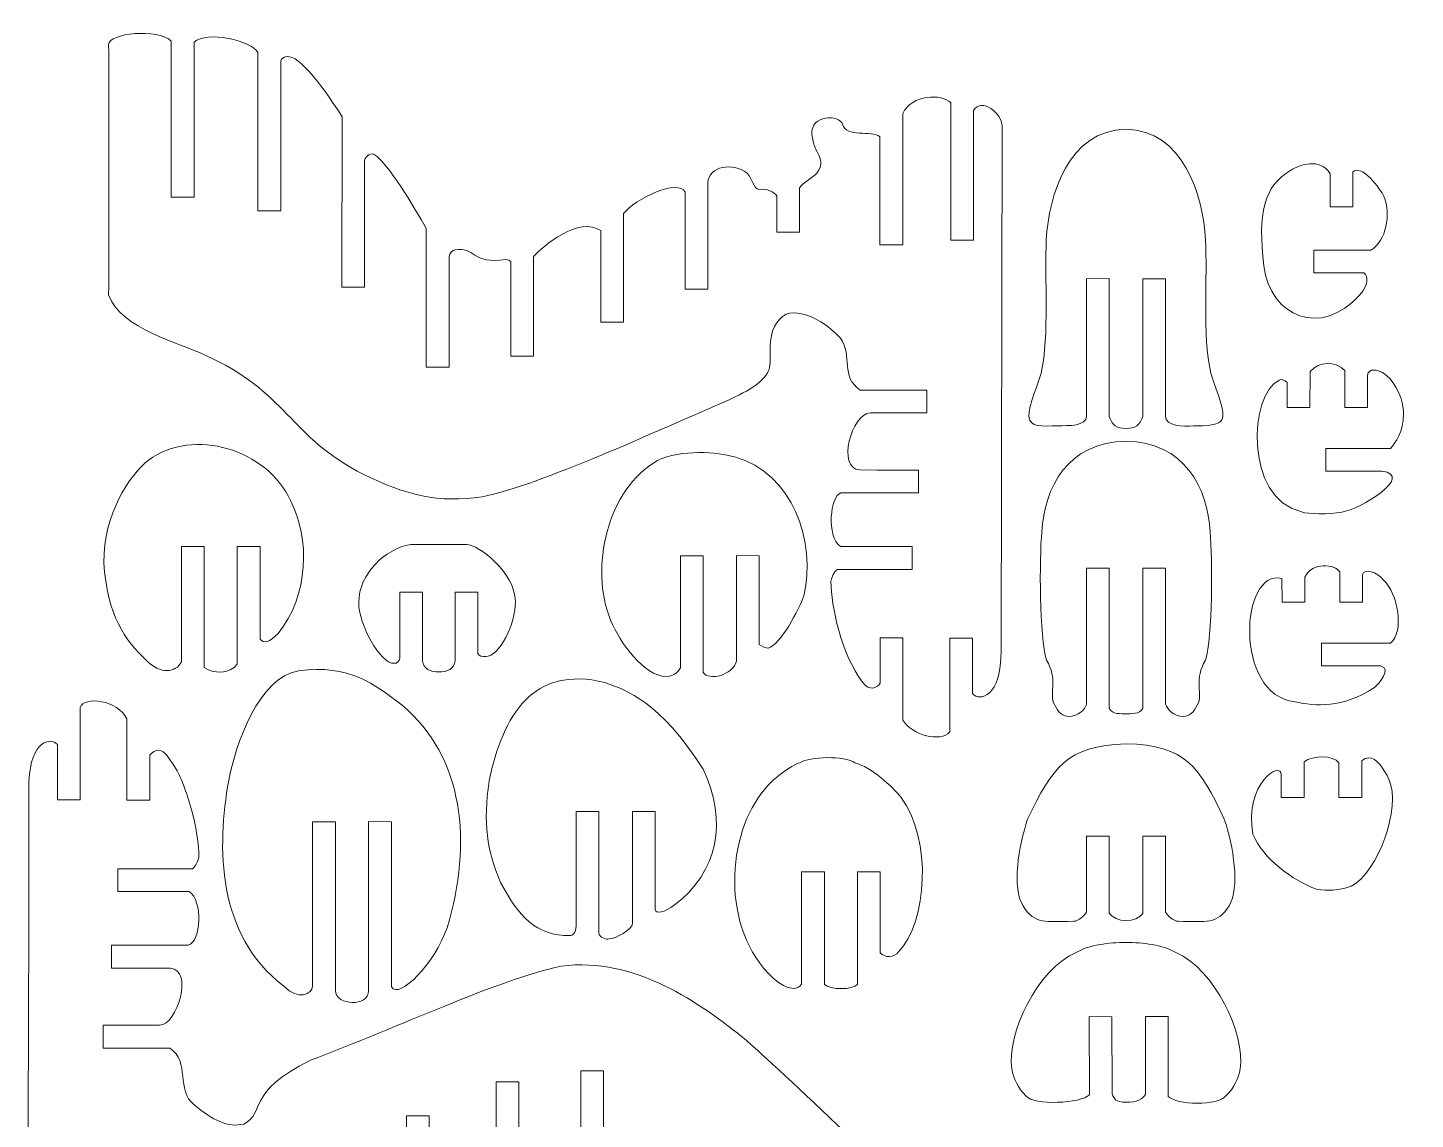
# Model space of a CAD drawing. Header units: centimetres. Extents: x -92 to 91, y -141 to 142.
# Drawn here: x -92.4 to 90.5, y -2 to 141.8 of the extents above; entities that cross this region are included whole.
import ezdxf

# ---------------------------------------------------------------- set-up
doc = ezdxf.new("R2010")
doc.units = ezdxf.units.CM
doc.header["$MEASUREMENT"] = 0
doc.layers.add('Livello 1', color=7, linetype='Continuous')

msp = doc.modelspace()

# ---------------------------------------------------------------- linework, layer by layer
at = {"layer": 'Livello 1', "color": 250, "lineweight": 20}
for points, knots in [([(-59.02, 137.48), (-58.75, 138.05), (-58.21, 138.23), (-57.14, 137.74), (-57.14, 137.74), (-54.85, 136.18), (-52.38, 132.28), (-50.91, 130.1), (-50.91, 130.1), (-50.91, 130.1), (-50.96, 107.63), (-50.96, 107.63), (-50.96, 107.63), (-50.96, 107.63), (-47.96, 107.63), (-47.96, 107.63), (-47.96, 107.63), (-47.96, 107.63), (-47.96, 124.31), (-47.96, 124.31), (-47.96, 124.31), (-47.91, 125.07), (-46.92, 125.35), (-46.7, 125.1), (-46.7, 125.1), (-44.83, 123.98), (-41.5, 118.24), (-39.84, 115.36), (-39.84, 115.36), (-39.84, 115.36), (-39.84, 97.1), (-39.84, 97.1), (-39.84, 97.1), (-39.04, 97.1), (-37.89, 97.1), (-36.83, 97.1), (-36.83, 97.1), (-36.83, 101.97), (-36.83, 106.83), (-36.83, 111.7), (-36.83, 111.7), (-36.71, 112.1), (-36.45, 112.53), (-36.01, 112.54), (-36.01, 112.54), (-33.45, 113.06), (-33.87, 110.59), (-29.38, 111.28), (-29.38, 111.28), (-29.07, 111.27), (-28.85, 111.15), (-28.69, 110.99), (-28.69, 110.99), (-28.69, 110.99), (-28.69, 98.56), (-28.69, 98.56), (-28.69, 98.56), (-28.69, 98.56), (-25.69, 98.56), (-25.69, 98.56), (-25.69, 98.56), (-25.69, 98.56), (-25.69, 111.69), (-25.69, 111.69), (-25.69, 111.69), (-24.52, 113.01), (-19.66, 117.07), (-16.84, 115.09), (-16.84, 115.09), (-16.84, 115.09), (-16.84, 103.04), (-16.84, 103.04), (-16.84, 103.04), (-15.83, 103.04), (-14.82, 103.04), (-13.84, 103.04), (-13.84, 103.04), (-13.84, 103.04), (-13.84, 117.33), (-13.84, 117.33), (-13.84, 117.33), (-12.32, 119.36), (-6.52, 121.97), (-5.74, 120.17), (-5.74, 120.17), (-5.74, 120.17), (-5.74, 107.38), (-5.74, 107.38), (-5.74, 107.38), (-5.74, 107.38), (-5.54, 107.38), (-5.54, 107.38), (-5.54, 107.38), (-5.54, 107.38), (-5.54, 107.37), (-5.54, 107.37), (-5.54, 107.37), (-5.54, 107.37), (-2.74, 107.37), (-2.74, 107.37), (-2.74, 107.37), (-2.74, 112.04), (-2.74, 116.71), (-2.74, 121.39), (-2.74, 121.39), (-2.55, 123.6), (0.48, 124.13), (2.46, 122.68), (2.46, 122.68), (3.07, 122.07), (3.32, 120.57), (4.03, 120.52), (4.03, 120.52), (5.03, 120.64), (6.07, 120.26), (6.36, 119.61), (6.36, 119.61), (6.36, 119.61), (6.36, 114.88), (6.36, 114.88), (6.36, 114.88), (6.36, 114.88), (9.36, 114.88), (9.36, 114.88), (9.36, 114.88), (9.36, 114.88), (9.36, 120.72), (9.36, 120.72), (9.36, 120.72), (9.76, 121.41), (11.31, 122.26), (11.63, 122.65), (11.63, 122.65), (13.06, 124.57), (11.21, 125.11), (10.99, 127.77), (10.99, 127.77), (10.78, 130.4), (14.61, 130.42), (15.03, 129.1), (15.03, 129.1), (15.5, 127.3), (18.85, 128.35), (19.95, 127.46), (19.95, 127.46), (19.95, 127.46), (19.95, 113.23), (19.95, 113.23), (19.95, 113.23), (19.95, 113.23), (22.95, 113.23), (22.95, 113.23), (22.95, 113.23), (22.95, 113.23), (22.95, 130.52), (22.95, 130.52), (22.95, 130.52), (24.16, 133.07), (28.13, 133.13), (29.29, 131.95), (29.29, 131.95), (29.29, 131.95), (29.29, 113.82), (29.29, 113.82), (29.29, 113.82), (29.29, 113.82), (32.29, 113.82), (32.29, 113.82), (32.29, 113.82), (32.29, 113.82), (32.29, 130.93), (32.29, 130.93), (32.29, 130.93), (33.35, 132.72), (36.05, 130.49), (36.06, 128.87), (36.06, 128.87), (36.06, 128.87), (35.91, 59.78), (35.91, 59.78), (35.91, 59.78), (35.97, 53.6), (33.07, 53.01), (32.15, 54.09), (32.15, 54.09), (32.15, 54.09), (32.15, 61.38), (32.15, 61.38), (32.15, 61.38), (31.15, 61.38), (30.15, 61.38), (29.15, 61.38), (29.15, 61.38), (29.15, 61.38), (29.15, 49.04), (29.15, 49.04), (29.15, 49.04), (27.93, 47.65), (24.21, 48.58), (22.98, 50.6), (22.98, 50.6), (22.98, 50.6), (22.98, 61.44), (22.98, 61.44), (22.98, 61.44), (22.98, 61.44), (19.98, 61.44), (19.98, 61.44), (19.98, 61.44), (19.98, 61.44), (19.98, 55.45), (19.98, 55.45), (19.98, 55.45), (19.52, 54.82), (18.62, 54.33), (17.65, 55.62), (17.65, 55.62), (14.87, 59.23), (13.5, 65.69), (13.5, 68.85), (13.5, 68.85), (13.51, 69.25), (13.86, 70.12), (14.35, 70.46), (14.35, 70.46), (14.35, 70.46), (24.19, 70.46), (24.19, 70.46), (24.19, 70.46), (24.19, 70.46), (24.19, 73.46), (24.19, 73.46), (24.19, 73.46), (24.19, 73.46), (14.77, 73.46), (14.77, 73.46), (14.77, 73.46), (12.83, 74.79), (13.42, 80.18), (14.82, 80.55), (14.82, 80.55), (14.82, 80.55), (25.02, 80.55), (25.02, 80.55), (25.02, 80.55), (25.02, 80.55), (25.02, 83.55), (25.02, 83.55), (25.02, 83.55), (25.02, 83.55), (19.57, 83.55), (19.57, 83.55), (19.57, 83.55), (19.57, 83.55), (17.3, 83.57), (17.3, 83.57), (17.3, 83.57), (14.19, 83.71), (16.22, 91), (18.69, 91.09), (18.69, 91.09), (18.69, 91.09), (26.13, 91.09), (26.13, 91.09), (26.13, 91.09), (26.13, 91.09), (26.13, 94.09), (26.13, 94.09), (26.13, 94.09), (26.13, 94.09), (17.35, 94.09), (17.35, 94.09), (17.35, 94.09), (14.66, 95.88), (16.44, 98.57), (14.74, 100.91), (14.74, 100.91), (13.53, 102.35), (10.19, 104.88), (7.58, 104.1), (7.58, 104.1), (4.63, 102.34), (5.79, 98.47), (5.42, 97.44), (5.42, 97.44), (5.43, 95.4), (2.44, 93.91), (0.06, 92.8), (0.06, 92.8), (-9.4, 88.73), (-24.84, 81.55), (-32.48, 80.03), (-32.48, 80.03), (-38.16, 79.14), (-42.62, 80.26), (-48.07, 82.96), (-48.07, 82.96), (-57.83, 87.79), (-58.2, 94), (-69.12, 98.72), (-69.12, 98.72), (-72.09, 100.26), (-80.14, 102.08), (-81.7, 106.61), (-81.7, 106.61), (-81.7, 118.05), (-81.63, 128.19), (-81.7, 139.63), (-81.7, 139.63), (-81.73, 141.08), (-75.21, 141.82), (-73.45, 140.04), (-73.45, 140.04), (-73.45, 140.04), (-73.45, 119.5), (-73.45, 119.5), (-73.45, 119.5), (-72.45, 119.5), (-71.45, 119.5), (-70.44, 119.5), (-70.44, 119.5), (-70.44, 119.5), (-70.44, 139.91), (-70.44, 139.91), (-70.44, 139.91), (-68.73, 141.49), (-62.91, 140.1), (-62.02, 138.58), (-62.02, 138.58), (-62.02, 138.58), (-62.02, 117.71), (-62.02, 117.71), (-62.02, 117.71), (-62.02, 117.71), (-59.02, 117.71), (-59.02, 117.71), (-59.02, 117.71), (-59.02, 117.71), (-59.02, 137.48), (-59.02, 137.48)], [0, 0, 0, 0, 0.011765, 0.011765, 0.011765, 0.011765, 0.023529, 0.023529, 0.023529, 0.023529, 0.035294, 0.035294, 0.035294, 0.035294, 0.047059, 0.047059, 0.047059, 0.047059, 0.058824, 0.058824, 0.058824, 0.058824, 0.070588, 0.070588, 0.070588, 0.070588, 0.082353, 0.082353, 0.082353, 0.082353, 0.094118, 0.094118, 0.094118, 0.094118, 0.105882, 0.105882, 0.105882, 0.105882, 0.117647, 0.117647, 0.117647, 0.117647, 0.129412, 0.129412, 0.129412, 0.129412, 0.141176, 0.141176, 0.141176, 0.141176, 0.152941, 0.152941, 0.152941, 0.152941, 0.164706, 0.164706, 0.164706, 0.164706, 0.176471, 0.176471, 0.176471, 0.176471, 0.188235, 0.188235, 0.188235, 0.188235, 0.2, 0.2, 0.2, 0.2, 0.211765, 0.211765, 0.211765, 0.211765, 0.223529, 0.223529, 0.223529, 0.223529, 0.235294, 0.235294, 0.235294, 0.235294, 0.247059, 0.247059, 0.247059, 0.247059, 0.258824, 0.258824, 0.258824, 0.258824, 0.270588, 0.270588, 0.270588, 0.270588, 0.282353, 0.282353, 0.282353, 0.282353, 0.294118, 0.294118, 0.294118, 0.294118, 0.305882, 0.305882, 0.305882, 0.305882, 0.317647, 0.317647, 0.317647, 0.317647, 0.329412, 0.329412, 0.329412, 0.329412, 0.341176, 0.341176, 0.341176, 0.341176, 0.352941, 0.352941, 0.352941, 0.352941, 0.364706, 0.364706, 0.364706, 0.364706, 0.376471, 0.376471, 0.376471, 0.376471, 0.388235, 0.388235, 0.388235, 0.388235, 0.4, 0.4, 0.4, 0.4, 0.411765, 0.411765, 0.411765, 0.411765, 0.423529, 0.423529, 0.423529, 0.423529, 0.435294, 0.435294, 0.435294, 0.435294, 0.447059, 0.447059, 0.447059, 0.447059, 0.458824, 0.458824, 0.458824, 0.458824, 0.470588, 0.470588, 0.470588, 0.470588, 0.482353, 0.482353, 0.482353, 0.482353, 0.494118, 0.494118, 0.494118, 0.494118, 0.505882, 0.505882, 0.505882, 0.505882, 0.517647, 0.517647, 0.517647, 0.517647, 0.529412, 0.529412, 0.529412, 0.529412, 0.541176, 0.541176, 0.541176, 0.541176, 0.552941, 0.552941, 0.552941, 0.552941, 0.564706, 0.564706, 0.564706, 0.564706, 0.576471, 0.576471, 0.576471, 0.576471, 0.588235, 0.588235, 0.588235, 0.588235, 0.6, 0.6, 0.6, 0.6, 0.611765, 0.611765, 0.611765, 0.611765, 0.623529, 0.623529, 0.623529, 0.623529, 0.635294, 0.635294, 0.635294, 0.635294, 0.647059, 0.647059, 0.647059, 0.647059, 0.658824, 0.658824, 0.658824, 0.658824, 0.670588, 0.670588, 0.670588, 0.670588, 0.682353, 0.682353, 0.682353, 0.682353, 0.694118, 0.694118, 0.694118, 0.694118, 0.705882, 0.705882, 0.705882, 0.705882, 0.717647, 0.717647, 0.717647, 0.717647, 0.729412, 0.729412, 0.729412, 0.729412, 0.741176, 0.741176, 0.741176, 0.741176, 0.752941, 0.752941, 0.752941, 0.752941, 0.764706, 0.764706, 0.764706, 0.764706, 0.776471, 0.776471, 0.776471, 0.776471, 0.788235, 0.788235, 0.788235, 0.788235, 0.8, 0.8, 0.8, 0.8, 0.811765, 0.811765, 0.811765, 0.811765, 0.823529, 0.823529, 0.823529, 0.823529, 0.835294, 0.835294, 0.835294, 0.835294, 0.847059, 0.847059, 0.847059, 0.847059, 0.858824, 0.858824, 0.858824, 0.858824, 0.870588, 0.870588, 0.870588, 0.870588, 0.882353, 0.882353, 0.882353, 0.882353, 0.894118, 0.894118, 0.894118, 0.894118, 0.905882, 0.905882, 0.905882, 0.905882, 0.917647, 0.917647, 0.917647, 0.917647, 0.929412, 0.929412, 0.929412, 0.929412, 0.941176, 0.941176, 0.941176, 0.941176, 0.952941, 0.952941, 0.952941, 0.952941, 0.964706, 0.964706, 0.964706, 0.964706, 0.976471, 0.976471, 0.976471, 0.976471, 0.988235, 0.988235, 0.988235, 0.988235, 1, 1, 1, 1]), ([(52.37, 128.45), (59.88, 128.33), (62.57, 119.78), (62.86, 113.88), (62.86, 113.88), (63.14, 109.09), (62.42, 101.28), (63.56, 96.31), (63.56, 96.31), (63.85, 95.13), (65.34, 91.86), (65.15, 90.62), (65.15, 90.62), (65, 89.98), (65.01, 89.37), (61.3, 89.35), (61.3, 89.35), (59.93, 89.25), (57.59, 89.34), (57.59, 90.64), (57.59, 90.64), (57.59, 90.64), (57.59, 108.75), (57.59, 108.75), (57.59, 108.75), (57.59, 108.75), (54.58, 108.76), (54.58, 108.76), (54.58, 108.76), (54.58, 108.76), (54.58, 90.58), (54.58, 90.58), (54.58, 90.58), (54.24, 89.46), (53.55, 88.99), (52.37, 89.04), (52.37, 89.04), (51.2, 88.99), (50.52, 89.46), (50.18, 90.58), (50.18, 90.58), (50.18, 90.58), (50.18, 108.77), (50.18, 108.77), (50.18, 108.77), (50.18, 108.77), (47.19, 108.75), (47.19, 108.75), (47.19, 108.75), (47.19, 108.75), (47.19, 90.64), (47.19, 90.64), (47.19, 90.64), (47.19, 89.34), (44.79, 89.37), (43.44, 89.39), (43.44, 89.39), (41.23, 89.33), (39.69, 89.13), (39.59, 90.62), (39.59, 90.62), (39.52, 91.97), (40.9, 95.13), (41.19, 96.31), (41.19, 96.31), (42.33, 101.28), (41.61, 109.09), (41.88, 113.88), (41.88, 113.88), (42.18, 119.78), (44.86, 128.33), (52.37, 128.45)], [0, 0, 0, 0, 0.055556, 0.055556, 0.055556, 0.055556, 0.111111, 0.111111, 0.111111, 0.111111, 0.166667, 0.166667, 0.166667, 0.166667, 0.222222, 0.222222, 0.222222, 0.222222, 0.277778, 0.277778, 0.277778, 0.277778, 0.333333, 0.333333, 0.333333, 0.333333, 0.388889, 0.388889, 0.388889, 0.388889, 0.444444, 0.444444, 0.444444, 0.444444, 0.5, 0.5, 0.5, 0.5, 0.555556, 0.555556, 0.555556, 0.555556, 0.611111, 0.611111, 0.611111, 0.611111, 0.666667, 0.666667, 0.666667, 0.666667, 0.722222, 0.722222, 0.722222, 0.722222, 0.777778, 0.777778, 0.777778, 0.777778, 0.833333, 0.833333, 0.833333, 0.833333, 0.888889, 0.888889, 0.888889, 0.888889, 0.944444, 0.944444, 0.944444, 0.944444, 1, 1, 1, 1]), ([(74.11, 123.04), (70.5, 120.93), (69.76, 117.37), (70.54, 110.46), (70.54, 110.46), (71.43, 103.7), (78.08, 100.89), (83.21, 106.65), (83.21, 106.65), (84.38, 107.95), (84.32, 109.02), (83.74, 109.51), (83.74, 109.51), (83.74, 109.51), (77.13, 109.51), (77.13, 109.51), (77.13, 109.51), (77.13, 109.51), (77.13, 112.51), (77.13, 112.51), (77.13, 112.51), (77.13, 112.51), (84.67, 112.51), (84.67, 112.51), (84.67, 112.51), (86.72, 113.81), (87.3, 117.19), (86.38, 119.61), (86.38, 119.61), (85.98, 120.5), (83.36, 124.03), (82.29, 122.78), (82.29, 122.78), (82.29, 122.78), (82.29, 118.24), (82.29, 118.24), (82.29, 118.24), (82.29, 118.24), (79.29, 118.24), (79.29, 118.24), (79.29, 118.24), (79.29, 118.24), (79.29, 122.58), (79.29, 122.58), (79.29, 122.58), (77.94, 124.76), (75.27, 123.77), (74.11, 123.04)], [0, 0, 0, 0, 0.083333, 0.083333, 0.083333, 0.083333, 0.166667, 0.166667, 0.166667, 0.166667, 0.25, 0.25, 0.25, 0.25, 0.333333, 0.333333, 0.333333, 0.333333, 0.416667, 0.416667, 0.416667, 0.416667, 0.5, 0.5, 0.5, 0.5, 0.583333, 0.583333, 0.583333, 0.583333, 0.666667, 0.666667, 0.666667, 0.666667, 0.75, 0.75, 0.75, 0.75, 0.833333, 0.833333, 0.833333, 0.833333, 0.916667, 0.916667, 0.916667, 0.916667, 1, 1, 1, 1]), ([(76.65, 96.52), (76.65, 96.52), (76.63, 91.78), (76.63, 91.78), (76.63, 91.78), (75.56, 91.78), (74.61, 91.78), (73.63, 91.78), (73.63, 91.78), (73.63, 91.78), (73.63, 95.06), (73.63, 95.06), (73.63, 95.06), (73.28, 95.4), (72.85, 95.63), (72.55, 95.38), (72.55, 95.38), (68.68, 93.64), (67.83, 79.93), (75.52, 78.02), (75.52, 78.02), (76.46, 77.76), (79.05, 77.62), (80.82, 78.01), (80.82, 78.01), (83.19, 78.31), (90.51, 82.82), (86.11, 83.4), (86.11, 83.4), (86.11, 83.4), (78.72, 83.4), (78.72, 83.4), (78.72, 83.4), (78.72, 83.4), (78.72, 86.4), (78.72, 86.4), (78.72, 86.4), (78.72, 86.4), (87.23, 86.4), (87.23, 86.4), (87.23, 86.4), (87.9, 87.1), (88.97, 88.61), (88.97, 90.94), (88.97, 90.94), (88.97, 93.44), (87.01, 96.83), (84.99, 96.7), (84.99, 96.7), (84.71, 96.83), (84.23, 96.44), (84.23, 96.06), (84.23, 96.06), (84.23, 96.06), (84.23, 91.78), (84.23, 91.78), (84.23, 91.78), (84.23, 91.78), (81.23, 91.78), (81.23, 91.78), (81.23, 91.78), (81.23, 91.78), (81.23, 96.65), (81.23, 96.65), (81.23, 96.65), (80.05, 97.9), (77.81, 97.94), (76.65, 96.52)], [0, 0, 0, 0, 0.058824, 0.058824, 0.058824, 0.058824, 0.117647, 0.117647, 0.117647, 0.117647, 0.176471, 0.176471, 0.176471, 0.176471, 0.235294, 0.235294, 0.235294, 0.235294, 0.294118, 0.294118, 0.294118, 0.294118, 0.352941, 0.352941, 0.352941, 0.352941, 0.411765, 0.411765, 0.411765, 0.411765, 0.470588, 0.470588, 0.470588, 0.470588, 0.529412, 0.529412, 0.529412, 0.529412, 0.588235, 0.588235, 0.588235, 0.588235, 0.647059, 0.647059, 0.647059, 0.647059, 0.705882, 0.705882, 0.705882, 0.705882, 0.764706, 0.764706, 0.764706, 0.764706, 0.823529, 0.823529, 0.823529, 0.823529, 0.882353, 0.882353, 0.882353, 0.882353, 0.941176, 0.941176, 0.941176, 0.941176, 1, 1, 1, 1]), ([(-61.74, 61.25), (-61.23, 60.68), (-60.54, 60.79), (-59.36, 62.02), (-59.36, 62.02), (-55.33, 66.99), (-55.12, 74.57), (-57.75, 79.52), (-57.75, 79.52), (-60.81, 86.3), (-70.5, 89.2), (-76.43, 84.87), (-76.43, 84.87), (-78.98, 82.85), (-82.38, 77.73), (-82.33, 71.37), (-82.33, 71.37), (-81.95, 64.44), (-79.45, 60.95), (-76.81, 58.56), (-76.81, 58.56), (-74.81, 56.52), (-72.83, 56.86), (-72.12, 58.26), (-72.12, 58.26), (-72.12, 58.26), (-72.12, 73.47), (-72.12, 73.47), (-72.12, 73.47), (-72.12, 73.47), (-69.12, 73.47), (-69.12, 73.47), (-69.12, 73.47), (-69.12, 73.47), (-69.12, 57.54), (-69.12, 57.54), (-69.12, 57.54), (-67.97, 56.67), (-65.74, 56.65), (-64.75, 57.97), (-64.75, 57.97), (-64.75, 57.97), (-64.75, 73.48), (-64.75, 73.48), (-64.75, 73.48), (-64.75, 73.48), (-61.74, 73.46), (-61.74, 73.46), (-61.74, 73.46), (-61.74, 73.46), (-61.74, 61.25), (-61.74, 61.25)], [0, 0, 0, 0, 0.076923, 0.076923, 0.076923, 0.076923, 0.153846, 0.153846, 0.153846, 0.153846, 0.230769, 0.230769, 0.230769, 0.230769, 0.307692, 0.307692, 0.307692, 0.307692, 0.384615, 0.384615, 0.384615, 0.384615, 0.461538, 0.461538, 0.461538, 0.461538, 0.538462, 0.538462, 0.538462, 0.538462, 0.615385, 0.615385, 0.615385, 0.615385, 0.692308, 0.692308, 0.692308, 0.692308, 0.769231, 0.769231, 0.769231, 0.769231, 0.846154, 0.846154, 0.846154, 0.846154, 0.923077, 0.923077, 0.923077, 0.923077, 1, 1, 1, 1]), ([(-3.34, 56.87), (-2.66, 55.76), (0.55, 56.48), (1.04, 58.35), (1.04, 58.35), (1.04, 58.35), (1.04, 72.27), (1.04, 72.27), (1.04, 72.27), (1.04, 72.27), (4.05, 72.23), (4.05, 72.23), (4.05, 72.23), (4.05, 72.23), (4.05, 60.58), (4.05, 60.58), (4.05, 60.58), (4.4, 60.27), (4.95, 60.04), (5.23, 60.09), (5.23, 60.09), (6.78, 60.48), (9.31, 65.15), (9.92, 66.99), (9.92, 66.99), (11.56, 74.04), (8.52, 83.18), (0.77, 85.27), (0.77, 85.27), (-1.41, 85.93), (-6.25, 86.31), (-9.38, 84.8), (-9.38, 84.8), (-15.99, 81), (-18.38, 70.63), (-15.54, 63.77), (-15.54, 63.77), (-14.28, 60.71), (-11.14, 56.45), (-8.24, 56.31), (-8.24, 56.31), (-7.46, 56.4), (-6.71, 56.71), (-6.34, 57.5), (-6.34, 57.5), (-6.34, 57.5), (-6.34, 72.23), (-6.34, 72.23), (-6.34, 72.23), (-6.34, 72.23), (-3.34, 72.23), (-3.34, 72.23), (-3.34, 72.23), (-3.34, 72.23), (-3.34, 56.87), (-3.34, 56.87)], [0, 0, 0, 0, 0.071429, 0.071429, 0.071429, 0.071429, 0.142857, 0.142857, 0.142857, 0.142857, 0.214286, 0.214286, 0.214286, 0.214286, 0.285714, 0.285714, 0.285714, 0.285714, 0.357143, 0.357143, 0.357143, 0.357143, 0.428571, 0.428571, 0.428571, 0.428571, 0.5, 0.5, 0.5, 0.5, 0.571429, 0.571429, 0.571429, 0.571429, 0.642857, 0.642857, 0.642857, 0.642857, 0.714286, 0.714286, 0.714286, 0.714286, 0.785714, 0.785714, 0.785714, 0.785714, 0.857143, 0.857143, 0.857143, 0.857143, 0.928571, 0.928571, 0.928571, 0.928571, 1, 1, 1, 1]), ([(52.38, 87.31), (60, 87.34), (63.2, 81.14), (63.47, 75.38), (63.47, 75.38), (63.82, 71.93), (63.77, 61.47), (62.87, 58.51), (62.87, 58.51), (61.32, 55.91), (62.43, 54.5), (61.95, 52.88), (61.95, 52.88), (61.46, 51.99), (61.14, 51.2), (59.99, 51.09), (59.99, 51.09), (58.55, 51.1), (57.87, 52.07), (57.59, 52.7), (57.59, 52.7), (57.59, 52.7), (57.59, 70.6), (57.59, 70.6), (57.59, 70.6), (57.59, 70.6), (54.58, 70.61), (54.58, 70.61), (54.58, 70.61), (54.58, 70.61), (54.6, 52.17), (54.6, 52.17), (54.6, 52.17), (54.18, 51.32), (53.03, 51.46), (52.38, 51.44), (52.38, 51.44), (51.73, 51.46), (50.6, 51.3), (50.17, 52.15), (50.17, 52.15), (50.17, 52.15), (50.18, 70.62), (50.18, 70.62), (50.18, 70.62), (50.18, 70.62), (47.19, 70.6), (47.19, 70.6), (47.19, 70.6), (47.19, 70.6), (47.19, 52.65), (47.19, 52.65), (47.19, 52.65), (46.91, 52.02), (46.21, 51.1), (44.77, 51.09), (44.77, 51.09), (43.62, 51.2), (43.3, 51.99), (42.81, 52.88), (42.81, 52.88), (42.33, 54.5), (43.44, 55.91), (41.89, 58.51), (41.89, 58.51), (40.99, 61.47), (40.94, 71.93), (41.29, 75.38), (41.29, 75.38), (41.56, 81.14), (44.76, 87.34), (52.38, 87.31)], [0, 0, 0, 0, 0.055556, 0.055556, 0.055556, 0.055556, 0.111111, 0.111111, 0.111111, 0.111111, 0.166667, 0.166667, 0.166667, 0.166667, 0.222222, 0.222222, 0.222222, 0.222222, 0.277778, 0.277778, 0.277778, 0.277778, 0.333333, 0.333333, 0.333333, 0.333333, 0.388889, 0.388889, 0.388889, 0.388889, 0.444444, 0.444444, 0.444444, 0.444444, 0.5, 0.5, 0.5, 0.5, 0.555556, 0.555556, 0.555556, 0.555556, 0.611111, 0.611111, 0.611111, 0.611111, 0.666667, 0.666667, 0.666667, 0.666667, 0.722222, 0.722222, 0.722222, 0.722222, 0.777778, 0.777778, 0.777778, 0.777778, 0.833333, 0.833333, 0.833333, 0.833333, 0.888889, 0.888889, 0.888889, 0.888889, 0.944444, 0.944444, 0.944444, 0.944444, 1, 1, 1, 1]), ([(-38.18, 73.75), (-38.18, 73.75), (-41.87, 73.75), (-41.87, 73.75), (-41.87, 73.75), (-45.33, 73.17), (-48.7, 69.84), (-48.74, 66.12), (-48.74, 66.12), (-48.79, 63.24), (-45.87, 57.97), (-44.1, 58.08), (-44.1, 58.08), (-43.66, 58.05), (-43.44, 58.37), (-43.32, 58.78), (-43.32, 58.78), (-43.32, 58.78), (-43.32, 67.46), (-43.32, 67.46), (-43.32, 67.46), (-43.32, 67.46), (-40.32, 67.46), (-40.32, 67.46), (-40.32, 67.46), (-40.32, 67.46), (-40.32, 58.42), (-40.32, 58.42), (-40.32, 58.42), (-40.26, 57.34), (-39.29, 56.92), (-38.18, 56.94), (-38.18, 56.94), (-37.07, 56.92), (-36.1, 57.34), (-36.04, 58.42), (-36.04, 58.42), (-36.04, 58.42), (-36.04, 67.46), (-36.04, 67.46), (-36.04, 67.46), (-36.04, 67.46), (-33.04, 67.46), (-33.04, 67.46), (-33.04, 67.46), (-33.04, 67.46), (-33.04, 59.38), (-33.04, 59.38), (-33.04, 59.38), (-32.92, 58.98), (-32.44, 58.96), (-32, 58.99), (-32, 58.99), (-30.23, 58.88), (-28.05, 63.33), (-28.1, 66.21), (-28.1, 66.21), (-28.14, 70.14), (-33, 73.68), (-34.49, 73.75), (-34.49, 73.75), (-34.49, 73.75), (-38.18, 73.75), (-38.18, 73.75)], [0, 0, 0, 0, 0.0625, 0.0625, 0.0625, 0.0625, 0.125, 0.125, 0.125, 0.125, 0.1875, 0.1875, 0.1875, 0.1875, 0.25, 0.25, 0.25, 0.25, 0.3125, 0.3125, 0.3125, 0.3125, 0.375, 0.375, 0.375, 0.375, 0.4375, 0.4375, 0.4375, 0.4375, 0.5, 0.5, 0.5, 0.5, 0.5625, 0.5625, 0.5625, 0.5625, 0.625, 0.625, 0.625, 0.625, 0.6875, 0.6875, 0.6875, 0.6875, 0.75, 0.75, 0.75, 0.75, 0.8125, 0.8125, 0.8125, 0.8125, 0.875, 0.875, 0.875, 0.875, 0.9375, 0.9375, 0.9375, 0.9375, 1, 1, 1, 1]), ([(72.95, 66.16), (72.95, 66.16), (72.93, 69.25), (72.93, 69.25), (72.93, 69.25), (67.43, 70.66), (66.54, 53.95), (74.64, 53), (74.64, 53), (77.34, 52.45), (80.89, 52.08), (85.12, 54.91), (85.12, 54.91), (85.8, 55.44), (87.41, 57.35), (85.97, 57.74), (85.97, 57.74), (85.97, 57.74), (78.17, 57.74), (78.17, 57.74), (78.17, 57.74), (78.17, 57.74), (78.17, 60.74), (78.17, 60.74), (78.17, 60.74), (78.17, 60.74), (87.25, 60.74), (87.25, 60.74), (87.25, 60.74), (89.08, 62.2), (88.25, 67.38), (86.3, 69.02), (86.3, 69.02), (85.5, 70.17), (83.77, 70.62), (83.55, 69.8), (83.55, 69.8), (83.55, 69.8), (83.55, 66.16), (83.55, 66.16), (83.55, 66.16), (82.55, 66.16), (81.55, 66.16), (80.55, 66.16), (80.55, 66.16), (80.55, 66.16), (80.55, 70.12), (80.55, 70.12), (80.55, 70.12), (79.91, 71.13), (76.96, 71.51), (75.95, 69.43), (75.95, 69.43), (75.95, 69.43), (75.95, 66.16), (75.95, 66.16), (75.95, 66.16), (74.95, 66.16), (73.92, 66.16), (72.95, 66.16)], [0, 0, 0, 0, 0.066667, 0.066667, 0.066667, 0.066667, 0.133333, 0.133333, 0.133333, 0.133333, 0.2, 0.2, 0.2, 0.2, 0.266667, 0.266667, 0.266667, 0.266667, 0.333333, 0.333333, 0.333333, 0.333333, 0.4, 0.4, 0.4, 0.4, 0.466667, 0.466667, 0.466667, 0.466667, 0.533333, 0.533333, 0.533333, 0.533333, 0.6, 0.6, 0.6, 0.6, 0.666667, 0.666667, 0.666667, 0.666667, 0.733333, 0.733333, 0.733333, 0.733333, 0.8, 0.8, 0.8, 0.8, 0.866667, 0.866667, 0.866667, 0.866667, 0.933333, 0.933333, 0.933333, 0.933333, 1, 1, 1, 1]), ([(-47.45, 14.94), (-47.47, 12.8), (-51.75, 12.94), (-51.82, 14.97), (-51.82, 14.97), (-51.82, 14.97), (-51.82, 37.2), (-51.82, 37.2), (-51.82, 37.2), (-51.82, 37.2), (-54.82, 37.2), (-54.82, 37.2), (-54.82, 37.2), (-54.82, 37.2), (-54.82, 15.54), (-54.82, 15.54), (-54.82, 15.54), (-54.84, 14.51), (-56.7, 13.57), (-58.64, 15.57), (-58.64, 15.57), (-67.47, 22.31), (-67.45, 33.85), (-65.88, 42.64), (-65.88, 42.64), (-64.94, 47.5), (-61.95, 56.2), (-56.67, 57.1), (-56.67, 57.1), (-49.91, 57.98), (-46.74, 55.37), (-43.01, 52.55), (-43.01, 52.55), (-34.9, 45.73), (-33.7, 34.49), (-37.1, 23.25), (-37.1, 23.25), (-38.65, 18.59), (-43.44, 13.7), (-44.43, 15.46), (-44.43, 15.46), (-44.43, 15.46), (-44.43, 37.21), (-44.43, 37.21), (-44.43, 37.21), (-44.43, 37.21), (-47.45, 37.22), (-47.45, 37.22), (-47.45, 37.22), (-47.45, 37.22), (-47.45, 14.94), (-47.45, 14.94)], [0, 0, 0, 0, 0.076923, 0.076923, 0.076923, 0.076923, 0.153846, 0.153846, 0.153846, 0.153846, 0.230769, 0.230769, 0.230769, 0.230769, 0.307692, 0.307692, 0.307692, 0.307692, 0.384615, 0.384615, 0.384615, 0.384615, 0.461538, 0.461538, 0.461538, 0.461538, 0.538462, 0.538462, 0.538462, 0.538462, 0.615385, 0.615385, 0.615385, 0.615385, 0.692308, 0.692308, 0.692308, 0.692308, 0.769231, 0.769231, 0.769231, 0.769231, 0.846154, 0.846154, 0.846154, 0.846154, 0.923077, 0.923077, 0.923077, 0.923077, 1, 1, 1, 1]), ([(-12.67, 23.79), (-12.66, 23.11), (-14.94, 21.72), (-15.74, 21.76), (-15.74, 21.76), (-16.07, 21.65), (-17.09, 21.97), (-17.09, 22.54), (-17.09, 22.54), (-17.09, 22.54), (-17.09, 38.57), (-17.09, 38.57), (-17.09, 38.57), (-17.09, 38.57), (-20.09, 38.57), (-20.09, 38.57), (-20.09, 38.57), (-20.09, 38.57), (-20.09, 23.43), (-20.09, 23.43), (-20.09, 23.43), (-20.09, 22.56), (-20.63, 22.21), (-20.87, 22.2), (-20.87, 22.2), (-25.41, 22.2), (-27.65, 24.72), (-30.04, 29.19), (-30.04, 29.19), (-31.87, 33.55), (-32.37, 36.94), (-31.55, 42.6), (-31.55, 42.6), (-29.7, 51.31), (-25.82, 57.85), (-16.3, 55.56), (-16.3, 55.56), (-13.39, 54.48), (-9.14, 53.16), (-3.34, 44.13), (-3.34, 44.13), (-0.12, 37.23), (-1.38, 30.55), (-7.15, 26.21), (-7.15, 26.21), (-8.41, 25.28), (-9.66, 24.98), (-9.66, 25.65), (-9.66, 25.65), (-9.66, 25.65), (-9.66, 38.57), (-9.66, 38.57), (-9.66, 38.57), (-9.66, 38.57), (-12.66, 38.57), (-12.66, 38.57), (-12.66, 38.57), (-12.66, 38.57), (-12.66, 26.6), (-12.66, 26.6), (-12.66, 26.6), (-12.67, 25.66), (-12.67, 24.72), (-12.67, 23.79)], [0, 0, 0, 0, 0.0625, 0.0625, 0.0625, 0.0625, 0.125, 0.125, 0.125, 0.125, 0.1875, 0.1875, 0.1875, 0.1875, 0.25, 0.25, 0.25, 0.25, 0.3125, 0.3125, 0.3125, 0.3125, 0.375, 0.375, 0.375, 0.375, 0.4375, 0.4375, 0.4375, 0.4375, 0.5, 0.5, 0.5, 0.5, 0.5625, 0.5625, 0.5625, 0.5625, 0.625, 0.625, 0.625, 0.625, 0.6875, 0.6875, 0.6875, 0.6875, 0.75, 0.75, 0.75, 0.75, 0.8125, 0.8125, 0.8125, 0.8125, 0.875, 0.875, 0.875, 0.875, 0.9375, 0.9375, 0.9375, 0.9375, 1, 1, 1, 1]), ([(-39.46, -12.31), (-36.75, -13.21), (-32.78, -10.26), (-30.62, -8.28), (-30.62, -8.28), (-30.62, -8.28), (-30.62, 2.92), (-30.62, 2.92), (-30.62, 2.92), (-30.62, 2.92), (-27.62, 2.92), (-27.62, 2.92), (-27.62, 2.92), (-27.62, 2.92), (-27.62, -7.87), (-27.62, -7.87), (-27.62, -7.87), (-26.75, -9.39), (-23.85, -7.33), (-22.02, -9.56), (-22.02, -9.56), (-21.91, -9.86), (-20.07, -10.13), (-19.47, -9.39), (-19.47, -9.39), (-19.47, -9.39), (-19.47, 4.38), (-19.47, 4.38), (-19.47, 4.38), (-19.47, 4.38), (-16.47, 4.38), (-16.47, 4.38), (-16.47, 4.38), (-16.47, 4.38), (-16.47, -10.7), (-16.47, -10.7), (-16.47, -10.7), (-15.44, -12.72), (-11.7, -20.21), (-9.62, -20.95), (-9.62, -20.95), (-9.22, -21.11), (-8.37, -20.84), (-8.35, -19.95), (-8.35, -19.95), (-8.35, -19.95), (-8.35, -6.15), (-8.35, -6.15), (-8.35, -6.15), (-8.35, -6.15), (-5.34, -6.15), (-5.34, -6.15), (-5.34, -6.15), (-5.34, -12.62), (-5.34, -19.96), (-5.34, -26.44), (-5.34, -26.44), (-5.45, -28.01), (1.52, -35.65), (2.72, -32.49), (2.72, -32.49), (2.72, -32.49), (2.72, -16.23), (2.72, -16.23), (2.72, -16.23), (2.72, -16.23), (5.72, -16.23), (5.72, -16.23), (5.72, -16.23), (5.72, -16.23), (5.72, -33.46), (5.72, -33.46), (5.72, -33.46), (6.05, -35.11), (13.13, -36.34), (14.14, -34.41), (14.14, -34.41), (14.14, -34.41), (14.14, -18.02), (14.14, -18.02), (14.14, -18.02), (15.24, -18.02), (15.97, -18.02), (17.14, -18.02), (17.14, -18.02), (17.14, -18.02), (17.14, -33.85), (17.14, -33.85), (17.14, -33.85), (19.85, -35.84), (24.5, -34.89), (25.4, -33.43), (25.4, -33.43), (25.4, -33.43), (25.4, -13.76), (25.4, -13.76), (25.4, -13.76), (24.75, -12.29), (4.26, 6.82), (2.26, 8.46), (2.26, 8.46), (-3.64, 13.28), (-12.31, 19.45), (-22.05, 18.19), (-22.05, 18.19), (-30.52, 16.36), (-43.54, 10.13), (-55.08, 5.79), (-55.08, 5.79), (-63.8, 1.55), (-60.87, -1.08), (-63.88, -2.62), (-63.88, -2.62), (-65.94, -3.13), (-68.05, -2.12), (-70.42, -0.08), (-70.42, -0.08), (-72.93, 1.81), (-70.87, 5.62), (-73.65, 7.39), (-73.65, 7.39), (-73.65, 7.39), (-82.43, 7.39), (-82.43, 7.39), (-82.43, 7.39), (-82.43, 7.39), (-82.43, 10.39), (-82.43, 10.39), (-82.43, 10.39), (-82.43, 10.39), (-74.99, 10.39), (-74.99, 10.39), (-74.99, 10.39), (-72.69, 10.43), (-70.44, 17.73), (-73.61, 17.91), (-73.61, 17.91), (-73.61, 17.91), (-81.32, 17.93), (-81.32, 17.93), (-81.32, 17.93), (-81.32, 18.97), (-81.32, 19.99), (-81.32, 20.93), (-81.32, 20.93), (-81.32, 20.93), (-71.21, 20.93), (-71.21, 20.93), (-71.21, 20.93), (-69.48, 21.42), (-69.3, 26.83), (-71.07, 28.02), (-71.07, 28.02), (-71.07, 28.02), (-80.49, 28.02), (-80.49, 28.02), (-80.49, 28.02), (-80.49, 28.02), (-80.49, 31.02), (-80.49, 31.02), (-80.49, 31.02), (-80.49, 31.02), (-70.65, 31.02), (-70.65, 31.02), (-70.65, 31.02), (-70.19, 31.41), (-69.96, 31.97), (-69.81, 32.51), (-69.81, 32.51), (-69.71, 35.74), (-71.54, 42.63), (-73.34, 44.98), (-73.34, 44.98), (-73.96, 45.86), (-74.84, 47.59), (-76.28, 46.03), (-76.28, 46.03), (-76.28, 46.03), (-76.28, 40.04), (-76.28, 40.04), (-76.28, 40.04), (-76.28, 40.04), (-79.29, 40.04), (-79.29, 40.04), (-79.29, 40.04), (-79.29, 40.04), (-79.29, 50.77), (-79.29, 50.77), (-79.29, 50.77), (-80.49, 53.23), (-84.93, 53.82), (-85.45, 52.25), (-85.45, 52.25), (-85.45, 48.27), (-85.45, 44.08), (-85.45, 40.1), (-85.45, 40.1), (-85.45, 40.1), (-88.45, 40.1), (-88.45, 40.1), (-88.45, 40.1), (-88.45, 40.1), (-88.45, 47.39), (-88.45, 47.39), (-88.45, 47.39), (-89.37, 48.41), (-92.01, 47.84), (-92.2, 42.53), (-92.2, 42.53), (-92.2, 18.14), (-92.36, -2.99), (-92.36, -27.39), (-92.36, -27.39), (-92.33, -28.94), (-89.7, -31.3), (-88.59, -29.45), (-88.59, -29.45), (-88.59, -29.45), (-88.59, -12.34), (-88.59, -12.34), (-88.59, -12.34), (-88.59, -12.34), (-85.59, -12.34), (-85.59, -12.34), (-85.59, -12.34), (-85.59, -12.34), (-85.59, -30.47), (-85.59, -30.47), (-85.59, -30.47), (-85.35, -31.12), (-80.76, -32.17), (-79.26, -29.04), (-79.26, -29.04), (-79.26, -29.04), (-79.26, -11.75), (-79.26, -11.75), (-79.26, -11.75), (-79.26, -11.75), (-76.26, -11.75), (-76.26, -11.75), (-76.26, -11.75), (-76.26, -11.75), (-76.26, -25.98), (-76.26, -25.98), (-76.26, -25.98), (-75.56, -26.87), (-72.53, -25.83), (-71.47, -27.28), (-71.47, -27.28), (-70.94, -29.42), (-66.93, -28.55), (-67.29, -26.29), (-67.29, -26.29), (-67.41, -25.55), (-67.61, -24.55), (-68.11, -23.71), (-68.11, -23.71), (-68.53, -22.84), (-68.61, -22.14), (-68.16, -21.5), (-68.16, -21.5), (-67.76, -20.71), (-65.66, -19.74), (-65.67, -19.24), (-65.67, -19.24), (-65.67, -19.24), (-65.67, -13.4), (-65.67, -13.4), (-65.67, -13.4), (-65.67, -13.4), (-62.67, -13.4), (-62.67, -13.4), (-62.67, -13.4), (-62.67, -13.4), (-62.67, -18.13), (-62.67, -18.13), (-62.67, -18.13), (-62.68, -18.62), (-61.24, -19.22), (-60.33, -19.04), (-60.33, -19.04), (-59.79, -18.88), (-59.4, -20.42), (-58.76, -21.2), (-58.76, -21.2), (-56.88, -22.48), (-54.11, -22.54), (-53.57, -19.66), (-53.57, -19.66), (-53.57, -19.66), (-53.57, -5.89), (-53.57, -5.89), (-53.57, -5.89), (-53.57, -5.89), (-50.56, -5.9), (-50.56, -5.9), (-50.56, -5.9), (-50.56, -5.9), (-50.56, -17.26), (-50.56, -17.26), (-50.56, -17.26), (-49.84, -19.67), (-43.34, -15.37), (-42.46, -14.38), (-42.46, -14.38), (-42.46, -14.38), (-42.46, -1.56), (-42.46, -1.56), (-42.46, -1.56), (-42.46, -1.56), (-39.46, -1.56), (-39.46, -1.56), (-39.46, -1.56), (-39.46, -1.56), (-39.46, -12.31), (-39.46, -12.31)], [0, 0, 0, 0, 0.012658, 0.012658, 0.012658, 0.012658, 0.025316, 0.025316, 0.025316, 0.025316, 0.037975, 0.037975, 0.037975, 0.037975, 0.050633, 0.050633, 0.050633, 0.050633, 0.063291, 0.063291, 0.063291, 0.063291, 0.075949, 0.075949, 0.075949, 0.075949, 0.088608, 0.088608, 0.088608, 0.088608, 0.101266, 0.101266, 0.101266, 0.101266, 0.113924, 0.113924, 0.113924, 0.113924, 0.126582, 0.126582, 0.126582, 0.126582, 0.139241, 0.139241, 0.139241, 0.139241, 0.151899, 0.151899, 0.151899, 0.151899, 0.164557, 0.164557, 0.164557, 0.164557, 0.177215, 0.177215, 0.177215, 0.177215, 0.189873, 0.189873, 0.189873, 0.189873, 0.202532, 0.202532, 0.202532, 0.202532, 0.21519, 0.21519, 0.21519, 0.21519, 0.227848, 0.227848, 0.227848, 0.227848, 0.240506, 0.240506, 0.240506, 0.240506, 0.253165, 0.253165, 0.253165, 0.253165, 0.265823, 0.265823, 0.265823, 0.265823, 0.278481, 0.278481, 0.278481, 0.278481, 0.291139, 0.291139, 0.291139, 0.291139, 0.303797, 0.303797, 0.303797, 0.303797, 0.316456, 0.316456, 0.316456, 0.316456, 0.329114, 0.329114, 0.329114, 0.329114, 0.341772, 0.341772, 0.341772, 0.341772, 0.35443, 0.35443, 0.35443, 0.35443, 0.367089, 0.367089, 0.367089, 0.367089, 0.379747, 0.379747, 0.379747, 0.379747, 0.392405, 0.392405, 0.392405, 0.392405, 0.405063, 0.405063, 0.405063, 0.405063, 0.417722, 0.417722, 0.417722, 0.417722, 0.43038, 0.43038, 0.43038, 0.43038, 0.443038, 0.443038, 0.443038, 0.443038, 0.455696, 0.455696, 0.455696, 0.455696, 0.468354, 0.468354, 0.468354, 0.468354, 0.481013, 0.481013, 0.481013, 0.481013, 0.493671, 0.493671, 0.493671, 0.493671, 0.506329, 0.506329, 0.506329, 0.506329, 0.518987, 0.518987, 0.518987, 0.518987, 0.531646, 0.531646, 0.531646, 0.531646, 0.544304, 0.544304, 0.544304, 0.544304, 0.556962, 0.556962, 0.556962, 0.556962, 0.56962, 0.56962, 0.56962, 0.56962, 0.582278, 0.582278, 0.582278, 0.582278, 0.594937, 0.594937, 0.594937, 0.594937, 0.607595, 0.607595, 0.607595, 0.607595, 0.620253, 0.620253, 0.620253, 0.620253, 0.632911, 0.632911, 0.632911, 0.632911, 0.64557, 0.64557, 0.64557, 0.64557, 0.658228, 0.658228, 0.658228, 0.658228, 0.670886, 0.670886, 0.670886, 0.670886, 0.683544, 0.683544, 0.683544, 0.683544, 0.696203, 0.696203, 0.696203, 0.696203, 0.708861, 0.708861, 0.708861, 0.708861, 0.721519, 0.721519, 0.721519, 0.721519, 0.734177, 0.734177, 0.734177, 0.734177, 0.746835, 0.746835, 0.746835, 0.746835, 0.759494, 0.759494, 0.759494, 0.759494, 0.772152, 0.772152, 0.772152, 0.772152, 0.78481, 0.78481, 0.78481, 0.78481, 0.797468, 0.797468, 0.797468, 0.797468, 0.810127, 0.810127, 0.810127, 0.810127, 0.822785, 0.822785, 0.822785, 0.822785, 0.835443, 0.835443, 0.835443, 0.835443, 0.848101, 0.848101, 0.848101, 0.848101, 0.860759, 0.860759, 0.860759, 0.86076, 0.873418, 0.873418, 0.873418, 0.873418, 0.886076, 0.886076, 0.886076, 0.886076, 0.898734, 0.898734, 0.898734, 0.898734, 0.911392, 0.911392, 0.911392, 0.911392, 0.924051, 0.924051, 0.924051, 0.924051, 0.936709, 0.936709, 0.936709, 0.936709, 0.949367, 0.949367, 0.949367, 0.949367, 0.962025, 0.962025, 0.962025, 0.962025, 0.974684, 0.974684, 0.974684, 0.974684, 0.987342, 0.987342, 0.987342, 0.987342, 1, 1, 1, 1]), ([(17, 15.78), (16.35, 15.04), (13.38, 15.02), (12.63, 15.78), (12.63, 15.78), (12.63, 15.78), (12.63, 30.62), (12.63, 30.62), (12.63, 30.62), (12.63, 30.62), (9.63, 30.62), (9.63, 30.62), (9.63, 30.62), (9.63, 30.62), (9.63, 15.82), (9.63, 15.82), (9.63, 15.82), (9.12, 14.98), (7.91, 14.92), (5.88, 16.58), (5.88, 16.58), (-1.11, 23.13), (-0.3, 35.66), (4.83, 41.54), (4.83, 41.54), (5.55, 42.64), (8.29, 44.7), (9.41, 44.98), (9.41, 44.98), (10.7, 45.84), (15.31, 45.92), (16.65, 44.98), (16.65, 44.98), (18.8, 44.44), (21.68, 41.78), (22.75, 40.4), (22.75, 40.4), (26.87, 34.89), (26.19, 24.02), (22.38, 20.05), (22.38, 20.05), (21.88, 19.27), (20.58, 19.27), (20, 19.94), (20, 19.94), (20, 19.94), (20, 30.62), (20, 30.62), (20, 30.62), (20, 30.62), (17, 30.62), (17, 30.62), (17, 30.62), (17, 30.62), (17, 15.78), (17, 15.78)], [0, 0, 0, 0, 0.071429, 0.071429, 0.071429, 0.071429, 0.142857, 0.142857, 0.142857, 0.142857, 0.214286, 0.214286, 0.214286, 0.214286, 0.285714, 0.285714, 0.285714, 0.285714, 0.357143, 0.357143, 0.357143, 0.357143, 0.428571, 0.428571, 0.428571, 0.428571, 0.5, 0.5, 0.5, 0.5, 0.571429, 0.571429, 0.571429, 0.571429, 0.642857, 0.642857, 0.642857, 0.642857, 0.714286, 0.714286, 0.714286, 0.714286, 0.785714, 0.785714, 0.785714, 0.785714, 0.857143, 0.857143, 0.857143, 0.857143, 0.928571, 0.928571, 0.928571, 0.928571, 1, 1, 1, 1]), ([(54.58, 25.14), (54.58, 25.14), (54.58, 35.31), (54.58, 35.31), (54.58, 35.31), (54.58, 35.31), (57.59, 35.3), (57.59, 35.3), (57.59, 35.3), (57.59, 35.3), (57.59, 25.31), (57.59, 25.31), (57.59, 25.31), (57.86, 24.82), (58.61, 24.11), (59.31, 24.09), (59.31, 24.09), (63.02, 24.09), (64.35, 23.6), (65.96, 26.11), (65.96, 26.11), (67.43, 28.52), (66.55, 34.01), (65.34, 37.55), (65.34, 37.55), (62.03, 44.44), (60.34, 47.28), (52.38, 47.49), (52.38, 47.49), (44.49, 47.14), (42.73, 44.44), (39.42, 37.55), (39.42, 37.55), (38.21, 34.01), (37.33, 28.52), (38.81, 26.11), (38.81, 26.11), (40.41, 23.6), (41.74, 24.09), (45.45, 24.09), (45.45, 24.09), (46.15, 24.11), (46.92, 24.84), (47.19, 25.33), (47.19, 25.33), (47.19, 25.33), (47.19, 35.3), (47.19, 35.3), (47.19, 35.3), (47.19, 35.3), (50.18, 35.31), (50.18, 35.31), (50.18, 35.31), (50.18, 35.31), (50.18, 25.18), (50.18, 25.18), (50.18, 25.18), (51.01, 23.89), (53.75, 23.85), (54.58, 25.14)], [0, 0, 0, 0, 0.066667, 0.066667, 0.066667, 0.066667, 0.133333, 0.133333, 0.133333, 0.133333, 0.2, 0.2, 0.2, 0.2, 0.266667, 0.266667, 0.266667, 0.266667, 0.333333, 0.333333, 0.333333, 0.333333, 0.4, 0.4, 0.4, 0.4, 0.466667, 0.466667, 0.466667, 0.466667, 0.533333, 0.533333, 0.533333, 0.533333, 0.6, 0.6, 0.6, 0.6, 0.666667, 0.666667, 0.666667, 0.666667, 0.733333, 0.733333, 0.733333, 0.733333, 0.8, 0.8, 0.8, 0.8, 0.866667, 0.866667, 0.866667, 0.866667, 0.933333, 0.933333, 0.933333, 0.933333, 1, 1, 1, 1]), ([(72.85, 43.38), (72.85, 45.36), (67.92, 42.23), (69.11, 35.57), (69.11, 35.57), (70.46, 32.29), (74.27, 29.54), (77.49, 28.32), (77.49, 28.32), (79.08, 28.05), (80.27, 28.15), (82.07, 28.7), (82.07, 28.7), (85.61, 30.58), (88.7, 39.02), (87.03, 42.81), (87.03, 42.81), (86.47, 44.03), (85.35, 45.7), (84.39, 45.64), (84.39, 45.64), (84.07, 45.63), (83.73, 45.47), (83.45, 45.25), (83.45, 45.25), (83.45, 45.25), (83.45, 40.42), (83.45, 40.42), (83.45, 40.42), (82.52, 40.42), (81.45, 40.42), (80.45, 40.42), (80.45, 40.42), (80.45, 40.42), (80.45, 44.96), (80.45, 44.96), (80.45, 44.96), (79.65, 46.02), (77.01, 45.97), (75.85, 45.12), (75.85, 45.12), (75.85, 45.12), (75.85, 40.42), (75.85, 40.42), (75.85, 40.42), (75.85, 40.42), (72.85, 40.42), (72.85, 40.42), (72.85, 40.42), (72.85, 40.42), (72.85, 43.38), (72.85, 43.38)], [0, 0, 0, 0, 0.076923, 0.076923, 0.076923, 0.076923, 0.153846, 0.153846, 0.153846, 0.153846, 0.230769, 0.230769, 0.230769, 0.230769, 0.307692, 0.307692, 0.307692, 0.307692, 0.384615, 0.384615, 0.384615, 0.384615, 0.461538, 0.461538, 0.461538, 0.461538, 0.538462, 0.538462, 0.538462, 0.538462, 0.615385, 0.615385, 0.615385, 0.615385, 0.692308, 0.692308, 0.692308, 0.692308, 0.769231, 0.769231, 0.769231, 0.769231, 0.846154, 0.846154, 0.846154, 0.846154, 0.923077, 0.923077, 0.923077, 0.923077, 1, 1, 1, 1]), ([(52.38, 0.25), (53.78, 0.27), (54.65, 0.62), (54.95, 1.33), (54.95, 1.33), (54.95, 1.33), (54.95, 11.55), (54.95, 11.55), (54.95, 11.55), (54.95, 11.55), (57.95, 11.55), (57.95, 11.55), (57.95, 11.55), (57.95, 11.55), (57.95, 1.02), (57.95, 1.02), (57.95, 1.02), (59, -0.14), (64.55, -0.23), (65.56, 1.1), (65.56, 1.1), (66.61, 2.08), (67.24, 3.44), (67.41, 4.64), (67.41, 4.64), (68.19, 9.21), (64.03, 17.82), (58.96, 20), (58.96, 20), (57.15, 20.99), (54.63, 21.31), (52.38, 21.31), (52.38, 21.31), (50.13, 21.31), (47.62, 20.99), (45.8, 20), (45.8, 20), (40.73, 17.82), (36.57, 9.21), (37.35, 4.64), (37.35, 4.64), (37.52, 3.44), (38.15, 2.08), (39.2, 1.1), (39.2, 1.1), (40.21, -0.23), (46.5, 0.09), (47.56, 1.24), (47.56, 1.24), (47.56, 1.24), (47.51, 11.54), (47.51, 11.54), (47.51, 11.54), (47.51, 11.54), (50.52, 11.5), (50.52, 11.5), (50.52, 11.5), (50.52, 11.5), (50.56, 1.34), (50.56, 1.34), (50.56, 1.34), (50.86, 0.63), (50.98, 0.27), (52.38, 0.25)], [0, 0, 0, 0, 0.0625, 0.0625, 0.0625, 0.0625, 0.125, 0.125, 0.125, 0.125, 0.1875, 0.1875, 0.1875, 0.1875, 0.25, 0.25, 0.25, 0.25, 0.3125, 0.3125, 0.3125, 0.3125, 0.375, 0.375, 0.375, 0.375, 0.4375, 0.4375, 0.4375, 0.4375, 0.5, 0.5, 0.5, 0.5, 0.5625, 0.5625, 0.5625, 0.5625, 0.625, 0.625, 0.625, 0.625, 0.6875, 0.6875, 0.6875, 0.6875, 0.75, 0.75, 0.75, 0.75, 0.8125, 0.8125, 0.8125, 0.8125, 0.875, 0.875, 0.875, 0.875, 0.9375, 0.9375, 0.9375, 0.9375, 1, 1, 1, 1])]:
    msp.add_open_spline(points, degree=3, knots=knots, dxfattribs=at)

doc.saveas('drawing.dxf')
